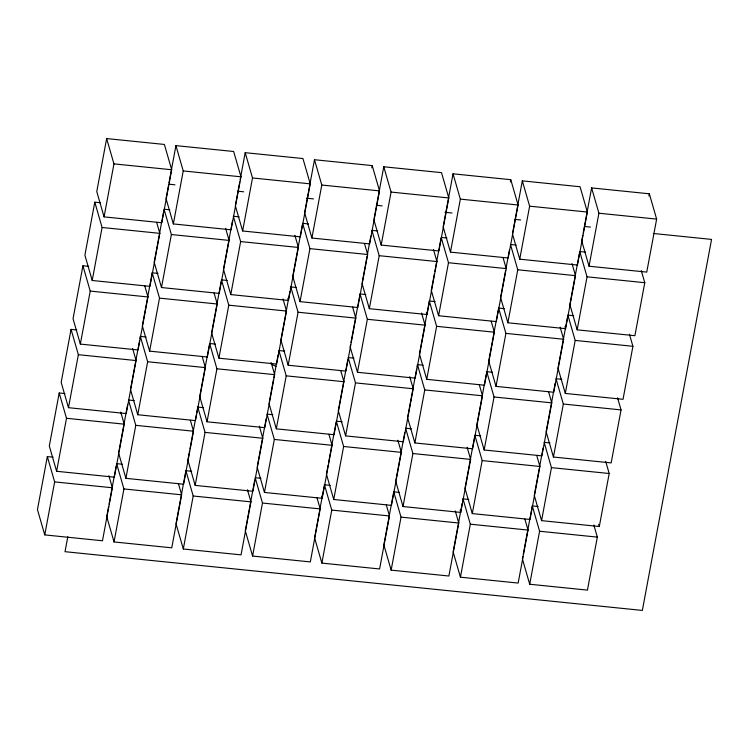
<?xml version="1.0" encoding="UTF-8"?>
<svg xmlns="http://www.w3.org/2000/svg" width="749" height="749" viewBox="0 0 749 749"><rect width="100%" height="100%" fill="white"/><g stroke="black" fill="none" stroke-linecap="round" stroke-linejoin="round"><path stroke-width="1.12" d="M53.113 457.18L47.337 456.59L37.45 509.592L44.753 534.898L102.482 540.769L112.369 487.768L108.877 475.662M64.976 393.571L59.199 392.982L49.312 445.992L56.615 471.29L114.354 477.169L124.231 424.168L120.739 412.062M76.838 329.972L71.061 329.382L61.175 382.383L68.477 407.69L126.216 413.56L136.093 360.559L132.601 348.463M88.7 266.363L82.924 265.783L73.037 318.784L80.34 344.091L138.078 349.961L147.956 296.96L144.782 285.959M100.563 202.764L94.786 202.174L84.899 255.175L92.202 280.482L149.94 286.361L159.827 233.351L156.644 222.35M106.648 138.574L96.761 191.575L104.064 216.882L161.803 222.753L171.69 169.751L164.377 144.445L106.648 138.574L113.951 163.881L104.064 216.882M44.753 534.898L54.64 481.897L47.337 456.59M56.615 471.29L66.502 418.288L59.199 392.982M68.477 407.69L78.364 354.689L71.061 329.382M80.34 344.091L90.226 291.08L82.924 265.783M92.202 280.482L102.089 227.481L94.786 202.174M67.813 536.752L65.023 551.685L642.352 610.426L711.55 239.408L653.353 233.482M108.624 506.493L106.733 516.641L114.035 541.948L171.764 547.819L181.651 494.817L178.477 483.817M109.045 504.236L116.198 465.897M118.801 451.909L127.639 404.544M130.663 388.31L139.501 340.945M139.923 338.688L140.344 336.432L146.111 337.022M157.973 273.413L152.206 272.833L142.319 325.834L149.622 351.141L207.351 357.011L217.238 304.01L214.064 293.009M163.853 210.357L154.182 262.225L161.484 287.532L219.214 293.411L229.1 240.401L225.608 228.305M168.562 185.097L166.044 198.625L173.347 223.932L231.076 229.803L240.963 176.801L233.66 151.495L175.931 145.624L168.984 182.84M114.035 541.948L123.922 488.947L116.619 463.64L122.387 464.23M190.34 420.208L193.514 431.218L183.627 484.219L125.898 478.339L135.784 425.338L128.482 400.032L134.249 400.621M202.202 356.608L205.376 367.609L195.489 420.61L137.76 414.74L147.647 361.739L140.344 336.432M149.622 351.141L159.509 298.13L152.206 272.833M161.484 287.532L171.371 234.531L164.068 209.224L169.836 209.814M173.347 223.932L183.233 170.931L175.931 145.624M191.669 471.28L185.892 470.69L176.006 523.691L183.308 548.998L241.047 554.869L250.934 501.867L247.442 489.762M189.553 451.067L187.868 460.092L195.171 485.389L252.909 491.269L262.796 438.268L259.304 426.162M189.974 448.81L196.285 414.974M196.706 412.727L197.755 407.082L203.531 407.671M215.394 344.072L209.617 343.482L199.73 396.483L207.033 421.79L264.772 427.66L274.658 374.659L271.166 362.563M227.256 280.463L221.479 279.883L211.593 332.884L218.905 358.181L276.634 364.061L286.521 311.06L283.028 298.954M223.67 268.151L232.499 220.786M235.532 204.543L239.736 181.988M240.157 179.741L245.204 152.674L302.942 158.545L310.245 183.851L300.358 236.853L242.629 230.982L235.317 205.675M183.308 548.998L193.195 495.997L185.892 470.69M195.171 485.389L205.057 432.388L197.755 407.082M207.033 421.79L216.92 368.789L209.617 343.482M218.905 358.181L228.782 305.18L221.479 279.883M294.891 235.355L298.383 247.451L288.496 300.452L230.767 294.582L240.644 241.581L233.342 216.274L239.118 216.864M242.629 230.982L252.507 177.972L245.204 152.674M254.754 479.997L245.288 530.741L252.591 556.048L310.32 561.919L320.207 508.917L317.033 497.916M257.356 466.009L266.195 418.644M269.219 402.41L273.432 379.855M273.853 377.599L278.057 355.045M278.478 352.788L278.9 350.532L284.667 351.122M289.919 291.436L280.875 339.934L288.178 365.231L345.907 371.111L355.794 318.11L352.62 307.109M290.34 289.18L290.762 286.923L296.538 287.513M302.409 224.447L292.737 276.325L300.04 301.632L357.779 307.502L367.656 254.501L364.482 243.5M314.486 159.724L304.6 212.725L311.902 238.032L369.641 243.902L379.518 190.901L372.216 165.595L314.486 159.724L321.789 185.022L311.902 238.032M252.591 556.048L262.478 503.038L255.175 477.74L260.942 478.321M328.895 434.308L332.069 445.309L322.182 498.319L264.453 492.439L274.34 439.438L267.037 414.131L272.805 414.721M340.758 370.708L343.931 381.709L334.045 434.71L276.315 428.84L286.202 375.839L278.9 350.532M288.178 365.231L298.065 312.23L290.762 286.923M300.04 301.632L309.927 248.631L302.624 223.324L308.401 223.914M371.794 167.851L372.216 165.595M330.225 485.371L324.448 484.79L314.571 537.791L321.873 563.098L379.603 568.968L389.489 515.967L386.315 504.966M328.109 465.166L326.433 474.183L333.736 499.489L391.465 505.369L401.352 452.359L397.859 440.262M328.53 462.91L336.104 422.314M347.761 359.838L338.295 410.583L345.598 435.89L403.327 441.76L413.214 388.759L409.722 376.653M350.579 344.727L350.158 346.984L357.46 372.281L415.189 378.161L425.076 325.16L421.584 313.054M351 342.471L360.044 293.973L365.812 294.563M362.226 282.251L367.066 256.308M367.487 254.051L370.849 236.01M374.088 218.642L383.769 166.774L441.498 172.645L448.801 197.951L438.914 250.952L381.185 245.073L373.882 219.775M321.873 563.098L331.76 510.088L324.448 484.79M333.736 499.489L343.622 446.488L336.31 421.181L342.087 421.771M345.598 435.89L355.485 382.889L348.173 357.582L353.949 358.172M357.46 372.281L367.347 319.28L360.044 293.973M433.446 249.454L436.939 261.551L427.052 314.552L369.323 308.682L379.209 255.681L371.907 230.374L377.674 230.964M381.185 245.073L391.072 192.072L383.769 166.774M399.507 492.421L393.731 491.84L383.844 544.841L391.147 570.139L448.885 576.018L458.772 523.017L455.27 510.912M395.921 480.109L404.75 432.744M407.784 416.5L416.613 369.145M417.034 366.888L417.455 364.632L423.232 365.212M435.094 301.613L429.317 301.023L419.431 354.024L426.733 379.331L484.472 385.211L494.359 332.2L491.175 321.199M434.448 273.507L431.293 290.425L438.596 315.732L496.334 321.602L506.221 268.601L503.047 257.6M434.869 271.25L440.974 238.547M453.042 173.815L443.155 226.825L450.458 252.123L508.196 258.002L518.083 205.001L510.781 179.694L453.042 173.815L460.345 199.122L450.458 252.123M391.147 570.139L401.033 517.138L393.731 491.84M467.133 447.312L470.634 459.409L460.747 512.41L403.009 506.539L412.896 453.538L405.593 428.231L411.37 428.821M479.313 384.808L482.496 395.809L472.61 448.81L414.871 442.94L424.758 389.929L417.455 364.632M426.733 379.331L436.62 326.33L429.317 301.023M438.596 315.732L448.482 262.73L441.18 237.424L446.956 238.013M510.359 181.951L510.781 179.694M462.17 503.394L453.126 551.891L460.429 577.189L518.158 583.068L528.045 530.067L524.871 519.066M462.592 501.137L463.013 498.881L468.78 499.471M474.66 436.414L464.989 488.282L472.291 513.589L530.02 519.46L539.907 466.458L536.733 455.458M486.316 373.938L476.851 424.683L484.154 449.99L541.883 455.86L551.77 402.859L548.596 391.858M498.385 309.206L488.713 361.074L496.016 386.381L553.745 392.261L563.632 339.25L560.14 327.154M500.781 296.351L505.622 270.408M506.043 268.151L509.414 250.11M512.644 232.742L522.325 180.865L580.054 186.744L587.356 212.051L577.47 265.052L519.74 259.173L512.438 233.875M460.429 577.189L470.316 524.188L463.013 498.881M472.291 513.589L482.178 460.588L474.875 435.281L480.643 435.871M484.154 449.99L494.04 396.979L486.738 371.682L492.505 372.262M496.016 386.381L505.903 333.38L498.6 308.073L504.367 308.663M572.002 263.545L575.494 275.651L565.607 328.652L507.878 322.782L517.765 269.78L510.462 244.474L516.23 245.063M519.74 259.173L529.627 206.172L522.325 180.865M522.821 556.685L522.399 558.941L529.712 584.239L587.441 590.118L597.327 537.117L593.835 525.012M523.242 554.429L532.286 505.931L538.063 506.521M534.477 494.209L539.317 468.265M539.739 466.009L543.1 447.968M555.178 383.235L546.133 431.733L553.436 457.03L611.165 462.91L621.052 409.909L617.56 397.803M567.667 316.256L557.996 368.124L565.298 393.431L623.028 399.311L632.914 346.3L629.422 334.204M585.512 252.104L579.735 251.524L569.858 304.525L577.161 329.832L634.89 335.702L644.777 282.701L641.284 270.595M582.769 235.28L581.72 240.925L589.023 266.223L646.752 272.102L656.639 219.101L649.336 193.794L591.607 187.915L583.19 233.023M529.712 584.239L539.589 531.238L532.286 505.931M605.698 461.412L609.19 473.508L599.303 526.51L541.574 520.639L551.451 467.638L544.149 442.331L549.925 442.921M553.436 457.03L563.323 404.029L556.011 378.732L561.787 379.312M565.298 393.431L575.185 340.43L567.873 315.123L573.65 315.713M577.161 329.832L587.047 276.821L579.735 251.524M589.023 266.223L598.91 213.222L591.607 187.915M648.915 196.051L649.336 193.794M113.951 163.881L171.69 169.751M183.233 170.931L240.963 176.801M252.507 177.972L310.245 183.851M321.789 185.022L379.518 190.901M391.072 192.072L448.801 197.951M460.345 199.122L518.083 205.001M529.627 206.172L587.356 212.051M598.91 213.222L656.639 219.101M169.143 184.217L174.966 184.806M237.817 191.201L243.64 191.8M306.491 198.195L313.475 198.906M376.326 205.301L382.149 205.891M445 212.285L451.984 212.997M514.844 219.391L520.658 219.981M584.679 226.498L590.502 227.087M102.089 227.481L159.827 233.351M171.371 234.531L229.1 240.401M240.644 241.581L298.383 247.451M309.927 248.631L367.656 254.501M379.209 255.681L436.939 261.551M448.482 262.73L506.221 268.601M517.765 269.78L575.494 275.651M587.047 276.821L644.777 282.701M90.226 291.08L147.956 296.96M159.509 298.13L217.238 304.01M228.782 305.18L286.521 311.06M298.065 312.23L355.794 318.11M367.347 319.28L425.076 325.16M436.62 326.33L494.359 332.2M505.903 333.38L563.632 339.25M575.185 340.43L632.914 346.3M78.364 354.689L136.093 360.559M147.647 361.739L205.376 367.609M216.92 368.789L274.658 374.659M286.202 375.839L343.931 381.709M355.485 382.889L413.214 388.759M424.758 389.929L482.496 395.809M494.04 396.979L551.77 402.859M563.323 404.029L621.052 409.909M66.502 418.288L124.231 424.168M135.784 425.338L193.514 431.218M205.057 432.388L262.796 438.268M274.34 439.438L332.069 445.309M343.622 446.488L401.352 452.359M412.896 453.538L470.634 459.409M482.178 460.588L539.907 466.458M551.451 467.638L609.19 473.508M54.64 481.897L112.369 487.768M123.922 488.947L181.651 494.817M193.195 495.997L250.934 501.867M262.478 503.038L320.207 508.917M331.76 510.088L389.489 515.967M401.033 517.138L458.772 523.017M470.316 524.188L528.045 530.067M539.589 531.238L597.327 537.117M271.072 363.939L276.007 366.495M564.98 326.452L565.607 328.652M598.666 524.309L599.303 526.51M500.575 297.475L507.878 322.782M534.262 495.332L541.574 520.639M426.415 312.352L427.052 314.552M460.111 510.209L460.747 512.41M407.568 417.633L414.871 442.94M362.02 283.375L369.323 308.682M395.706 481.233L403.009 506.539M287.859 298.252L288.496 300.452M321.555 496.119L322.182 498.319M269.013 403.533L276.315 428.84M223.455 269.275L230.767 294.582M257.15 467.133L264.453 492.439M130.457 389.433L137.76 414.74M118.595 453.042L125.898 478.339"/></g></svg>
